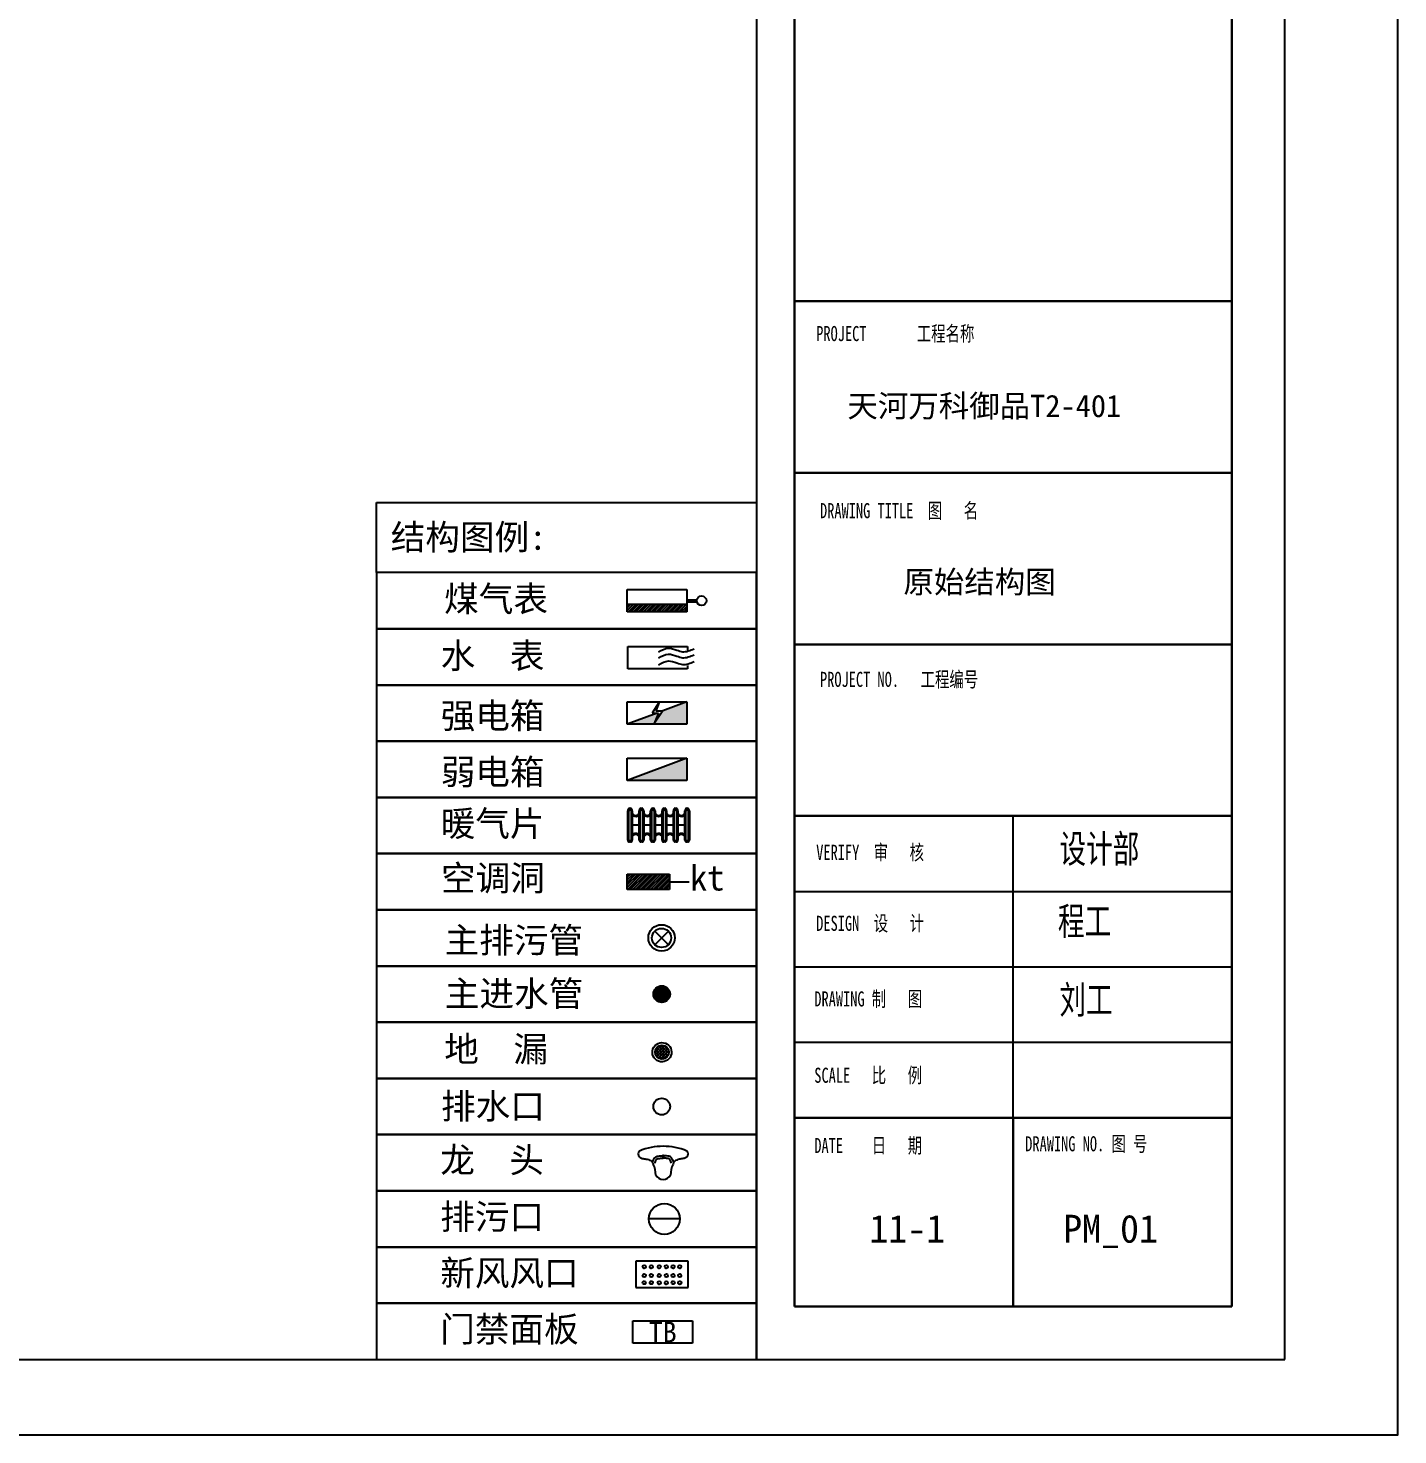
# Model space of a CAD drawing. Header units: millimetres. Extents: x -113526 to 211532, y -79714 to 28306.
# Drawn here: x 187068 to 194369, y -79714 to -72217 of the extents above; entities that cross this region are included whole.
import ezdxf

# ---------------------------------------------------------------- set-up
doc = ezdxf.new("R2010")
doc.units = ezdxf.units.MM
for name, color, linetype in [('10线框', 8, 'Continuous'), ('1A- 图框图例', 4, 'Continuous'), ('文本层', 3, 'Continuous')]:
    doc.layers.add(name, color=color, linetype=linetype)
doc.styles.add('宋体', font='', dxfattribs={"width": 0.7})
doc.styles.add('黑体', font='simhei.ttf', dxfattribs={"width": 0.8})
doc.styles.get('宋体').set_extended_font_data('新宋体')

# ---------------------------------------------------------------- blocks, each defined once
blk = doc.blocks.new('图框')
at = {"layer": '10线框', "color": 4}
blk.add_lwpolyline([(320670.1, -86662.1), (301520.2, -86662.1), (301520.2, -100261.8), (320670.1, -100261.8)], close=True, dxfattribs=at)
blk = doc.blocks.new('shuibiao')
at = {"layer": '1A- 图框图例', "color": 8, "lineweight": -2}
for p, q in [((309794.5, -107742.9), (309794.5, -107626.6)), ((309794.5, -107626.6), (310104.8, -107626.6)), ((310104.8, -107626.6), (310104.8, -107647)), ((310104.8, -107742.9), (309794.5, -107742.9)), ((310104.8, -107725.5), (310104.8, -107742.9))]:
    blk.add_line(p, q, dxfattribs=at)
for points in [[(309954.3, -107655.6), (309971.3, -107646.1), (310002.4, -107628.6), (310045.7, -107644.4), (310089.8, -107660.5), (310119.6, -107647.5), (310139.8, -107638.7)], [(309954.3, -107686.8), (309971.3, -107677.3), (310002.4, -107659.8), (310045.7, -107675.7), (310089.8, -107691.7), (310119.6, -107678.7), (310139.8, -107670)], [(309954.3, -107722.2), (309971.3, -107712.7), (310002.4, -107695.2), (310045.7, -107711.1), (310089.8, -107727.1), (310119.6, -107714.1), (310139.8, -107705.3)]]:
    blk.add_open_spline(points, degree=3, knots=[0, 0, 0, 0, 0.898013, 1.646071, 2.131125, 3.143995, 3.143995, 3.143995, 3.143995], dxfattribs=at)
blk = doc.blocks.new('qiangdian')
at = {"layer": '1A- 图框图例'}
blk.add_hatch(color=8, dxfattribs=at).paths.add_polyline_path([(310102.5, -107915.9), (309977.4, -107962.8), (309930.7, -108031.7), (309955.2, -107974.2), (309947, -107974.2), (309792.2, -108032.2), (310102.5, -108032.2)])
at = {"layer": '1A- 图框图例', "color": 8}
for p, q in [((309792.2, -108032.2), (309792.2, -107915.9)), ((309792.2, -107915.9), (310102.5, -107915.9)), ((309958.1, -107916.7), (309922.2, -107974.2)), ((309958.1, -107916.7), (309940.3, -107962.7)), ((310102.5, -107915.9), (309977.4, -107962.8)), ((310102.5, -107915.9), (310102.5, -108032.2)), ((309947, -107974.2), (309792.2, -108032.2)), ((309922.2, -107974.2), (309955.2, -107974.2)), ((309977.5, -107962.7), (309930.7, -108031.7)), ((309955.2, -107974.2), (309930.7, -108031.7)), ((309940.3, -107962.7), (309977.5, -107962.7)), ((310102.5, -108032.2), (309792.2, -108032.2))]:
    blk.add_line(p, q, dxfattribs=at)
blk = doc.blocks.new('ruodian')
at = {"layer": '1A- 图框图例'}
blk.add_hatch(color=8, dxfattribs=at).paths.add_polyline_path([(310102.5, -108324.8), (310102.5, -108208.4), (309792.2, -108324.8)])
at = {"layer": '1A- 图框图例', "color": 8}
for p, q in [((309792.2, -108324.8), (309792.2, -108208.4)), ((309792.2, -108208.4), (310102.5, -108208.4)), ((310102.5, -108208.4), (309792.2, -108324.8)), ((310102.5, -108208.4), (310102.5, -108324.8)), ((310102.5, -108324.8), (309792.2, -108324.8))]:
    blk.add_line(p, q, dxfattribs=at)
blk = doc.blocks.new('nuanqipian')
at = {"layer": '1A- 图框图例', "color": 8}
for p, q in [((309794.8, -108635.3), (309794.8, -108483)), ((309800.4, -108635.3), (309800.4, -108483)), ((309804.1, -108468.1), (309808.8, -108468.1)), ((309804.1, -108473.7), (309808.8, -108473.7)), ((309812.5, -108483), (309812.5, -108635.3)), ((309818, -108483), (309818, -108635.3)), ((309854.3, -108635.3), (309854.3, -108483)), ((309859.8, -108635.3), (309859.8, -108483)), ((309863.5, -108468.1), (309868.2, -108468.1)), ((309863.5, -108473.7), (309868.2, -108473.7)), ((309871.9, -108483), (309871.9, -108635.3)), ((309877.5, -108483), (309877.5, -108635.3)), ((309913.7, -108635.3), (309913.7, -108483)), ((309919.3, -108635.3), (309919.3, -108483)), ((309923, -108468.1), (309927.6, -108468.1)), ((309923, -108473.7), (309927.6, -108473.7)), ((309931.3, -108483), (309931.3, -108635.3)), ((309936.9, -108483), (309936.9, -108635.3)), ((309973.1, -108635.3), (309973.1, -108483)), ((309978.7, -108635.3), (309978.7, -108483)), ((309982.4, -108468.1), (309987.1, -108468.1)), ((309982.4, -108473.7), (309987.1, -108473.7)), ((309990.8, -108483), (309990.8, -108635.3)), ((309996.4, -108483), (309996.4, -108635.3)), ((310032.6, -108635.3), (310032.6, -108483)), ((310038.1, -108635.3), (310038.1, -108483)), ((310041.9, -108468.1), (310046.5, -108468.1)), ((310041.9, -108473.7), (310046.5, -108473.7)), ((310050.2, -108483), (310050.2, -108635.3)), ((310055.8, -108483), (310055.8, -108635.3)), ((310092, -108635.3), (310092, -108483)), ((310097.6, -108635.3), (310097.6, -108483)), ((310101.3, -108468.1), (310105.9, -108468.1)), ((310101.3, -108473.7), (310105.9, -108473.7)), ((310109.7, -108483), (310109.7, -108635.3)), ((310115.2, -108483), (310115.2, -108635.3)), ((309818, -108555), (309854.3, -108555)), ((309877.5, -108555), (309913.7, -108555)), ((309936.9, -108555), (309973.1, -108555)), ((309996.4, -108555), (310032.6, -108555)), ((310055.8, -108555), (310092, -108555)), ((309808.8, -108639), (309804.1, -108639)), ((309808.8, -108644.6), (309804.1, -108644.6)), ((309868.2, -108639), (309863.5, -108639)), ((309868.2, -108644.6), (309863.5, -108644.6)), ((309927.6, -108639), (309923, -108639)), ((309927.6, -108644.6), (309923, -108644.6)), ((309987.1, -108639), (309982.4, -108639)), ((309987.1, -108644.6), (309982.4, -108644.6)), ((310046.5, -108639), (310041.9, -108639)), ((310046.5, -108644.6), (310041.9, -108644.6)), ((310105.9, -108639), (310101.3, -108639)), ((310105.9, -108644.6), (310101.3, -108644.6))]:
    blk.add_line(p, q, dxfattribs=at)
for centre, major_axis, start_param, end_param in [((309810.3, -108482.3), (10.9, 10.9), 1.195533, 2.399657), ((309812.4, -108482.4), (-10.5, 6), -0.29009, 0.56678), ((309802.6, -108482.3), (-10.9, 10.9), 3.883528, 5.087652), ((309800.4, -108482.4), (10.5, 6), -0.56678, 0.29009), ((309836.2, -108486.9), (19.3, 0), 3.499069, 5.925708), ((309837.1, -108490.7), (16.6, 13.1), 2.923076, 5.227564), ((309869.7, -108482.3), (10.9, 10.9), 1.195533, 2.399657), ((309871.9, -108482.4), (-10.5, 6), -0.29009, 0.56678), ((309862, -108482.3), (-10.9, 10.9), 3.883528, 5.087652), ((309859.9, -108482.4), (10.5, 6), -0.56678, 0.29009), ((309895.6, -108486.9), (19.3, 0), 3.499069, 5.925708), ((309896.5, -108490.7), (16.6, 13.1), 2.923076, 5.227564), ((309929.2, -108482.3), (10.9, 10.9), 1.195533, 2.399657), ((309931.3, -108482.4), (3.8, 11.4), 1.087385, 1.944255), ((309921.5, -108482.3), (-10.9, 10.9), 3.883528, 5.087652), ((309919.3, -108482.4), (10.5, 6), -0.56678, 0.29009), ((309955, -108486.9), (19.3, 0), 3.499069, 5.925708), ((309956, -108490.7), (16.6, 13.1), 2.923076, 5.227564), ((309988.6, -108482.3), (10.9, 10.9), 1.195533, 2.399657), ((309990.7, -108482.4), (3.8, 11.4), 1.087385, 1.944255), ((309980.9, -108482.3), (-10.9, 10.9), 3.883528, 5.087652), ((309978.8, -108482.4), (10.5, 6), -0.56678, 0.29009), ((310014.5, -108486.9), (19.3, 0), 3.499069, 5.925708), ((310015.4, -108490.7), (16.6, 13.1), 2.923076, 5.227564), ((310048, -108482.3), (10.9, 10.9), 1.195533, 2.399657), ((310050.2, -108482.4), (3.8, 11.4), 1.087385, 1.944255), ((310040.3, -108482.3), (-10.9, 10.9), 3.883528, 5.087652), ((310038.2, -108482.4), (10.5, 6), -0.56678, 0.29009), ((310073.9, -108486.9), (19.3, 0), 3.499069, 5.925708), ((310074.8, -108490.7), (16.6, 13.1), 2.923076, 5.227564), ((310107.5, -108482.3), (10.9, 10.9), 1.195533, 2.399657), ((310109.6, -108482.4), (3.8, 11.4), 1.087385, 1.944255), ((310099.8, -108482.3), (-10.9, 10.9), 3.883528, 5.087652), ((310097.6, -108482.4), (10.5, 6), -0.56678, 0.29009), ((309804.1, -108635.3), (6.57, 6.57), 2.356194, 3.926991), ((309804.1, -108635.3), (2.63, 2.63), 2.356194, 3.926991), ((309808.8, -108635.3), (-2.63, 2.63), 2.356194, 3.926991), ((309808.8, -108635.3), (-6.57, 6.57), 2.356194, 3.926991), ((309837.1, -108621.1), (-16.6, 13.1), 4.197214, 6.501702), ((309836.2, -108624.9), (-19.3, 0), 3.499069, 5.925709), ((309863.5, -108635.3), (6.57, 6.57), 2.356194, 3.926991), ((309863.5, -108635.3), (2.63, 2.63), 2.356194, 3.926991), ((309868.2, -108635.3), (-6.57, 6.57), 2.356194, 3.926991), ((309868.2, -108635.3), (-2.63, 2.63), 2.356194, 3.926991), ((309896.5, -108621.1), (-16.6, 13.1), 4.197214, 6.501702), ((309895.6, -108624.9), (-19.3, 0), 3.499069, 5.925709), ((309923, -108635.3), (6.57, 6.57), 2.356194, 3.926991), ((309923, -108635.3), (2.63, 2.63), 2.356194, 3.926991), ((309927.6, -108635.3), (-2.63, 2.63), 2.356194, 3.926991), ((309927.6, -108635.3), (-6.57, 6.57), 2.356194, 3.926991), ((309956, -108621.1), (-16.6, 13.1), 4.197214, 6.501702), ((309955, -108624.9), (-19.3, 0), 3.499069, 5.925709), ((309982.4, -108635.3), (6.57, 6.57), 2.356194, 3.926991), ((309982.4, -108635.3), (2.63, 2.63), 2.356194, 3.926991), ((309987.1, -108635.3), (-2.63, 2.63), 2.356194, 3.926991), ((309987.1, -108635.3), (-6.57, 6.57), 2.356194, 3.926991), ((310015.4, -108621.1), (-16.6, 13.1), 4.197214, 6.501702), ((310014.5, -108624.9), (-19.3, 0), 3.499069, 5.925709), ((310041.9, -108635.3), (6.57, 6.57), 2.356194, 3.926991), ((310041.9, -108635.3), (2.63, 2.63), 2.356194, 3.926991), ((310046.5, -108635.3), (-2.63, 2.63), 2.356194, 3.926991), ((310046.5, -108635.3), (-6.57, 6.57), 2.356194, 3.926991), ((310074.8, -108621.1), (-16.6, 13.1), 4.197214, 6.501702), ((310073.9, -108624.9), (-19.3, 0), 3.499069, 5.925709), ((310101.3, -108635.3), (6.57, 6.57), 2.356194, 3.926991), ((310101.3, -108635.3), (2.63, 2.63), 2.356194, 3.926991), ((310105.9, -108635.3), (-2.63, 2.63), 2.356194, 3.926991), ((310105.9, -108635.3), (-6.57, 6.57), 2.356194, 3.926991)]:
    blk.add_ellipse(centre, major_axis=major_axis, ratio=1, start_param=start_param, end_param=end_param, dxfattribs=at)
blk = doc.blocks.new('kongtiao')
at = {"layer": '1A- 图框图例'}
h = blk.add_hatch(dxfattribs=at)
h.set_pattern_fill('ANSI31', color=8, scale=0.048222, style=0)
h.set_pattern_definition([(45, (286062.4655, -98407.235), (-6.567561, 6.567561), [])])
h.paths.add_polyline_path([(310011.5, -108891.6), (310011.5, -108811.7), (309792.2, -108811.7), (309792.2, -108891.6)])
at = {"layer": '1A- 图框图例', "color": 8}
for p, q in [((309792.2, -108811.7), (310011.5, -108811.7)), ((309792.2, -108891.6), (309792.2, -108811.7)), ((310011.5, -108811.7), (310011.5, -108891.6)), ((310011.5, -108851.7), (310115.1, -108851.7)), ((310011.5, -108891.6), (309792.2, -108891.6))]:
    blk.add_line(p, q, dxfattribs=at)
at = {"layer": '1A- 图框图例', "color": 8, "style": '黑体'}
blk.add_text('kt', height=132.08, dxfattribs=at).set_placement((310118, -108897.5))
blk = doc.blocks.new('zhupaiwuguan')
at = {"layer": '1A- 图框图例', "color": 8}
for p, q in [((309898.5, -109179.5), (309969.1, -109108.9)), ((309969.1, -109179.5), (309898.5, -109108.9))]:
    blk.add_line(p, q, dxfattribs=at)
for major_axis, start_param, end_param in [((48.7, 48.7), 5.497787, 11.780972), ((-43, 25.4), 3.676174, 9.959359)]:
    blk.add_ellipse((309933.8, -109144.2), major_axis=major_axis, ratio=1, start_param=start_param, end_param=end_param, dxfattribs=at)
blk = doc.blocks.new('zhujinshuiguan')
at = {"layer": '1A- 图框图例'}
h = blk.add_hatch(color=8, dxfattribs=at)
edge = h.paths.add_edge_path()
edge.add_ellipse((309941.4, -109436.7), major_axis=(22.9, 36.8), ratio=1, start_angle=121.89151, end_angle=301.89151)
edge.add_ellipse((309941.4, -109436.7), major_axis=(-41.7, 11.8), ratio=1, start_angle=195.81177, end_angle=375.81177)
at = {"layer": '1A- 图框图例', "color": 8}
blk.add_ellipse((309941.4, -109436.7), major_axis=(30.6, 30.6), ratio=1, start_param=5.497787, end_param=11.780972, dxfattribs=at)
blk = doc.blocks.new('dilou')
at = {"layer": '1A- 图框图例'}
h = blk.add_hatch(dxfattribs=at)
h.set_pattern_fill('ANSI37', color=8, scale=0.058348, angle=270, style=0)
h.set_pattern_definition([(315, (291005.312, -102733.402), (7.946749, 7.946749), []), (45, (291005.312, -102733.402), (-7.946749, 7.946749), [])])
edge = h.paths.add_edge_path()
edge.add_ellipse((309972.7, -109739.1), major_axis=(31.3, 18.3), ratio=1, start_angle=-30.27207, end_angle=329.72793)
at = {"layer": '1A- 图框图例', "color": 8}
for major_axis, start_param, end_param in [((-46.8, 17.7), 3.503723361204044, 9.786908668383631), ((31.3, 18.3), -0.528347, 5.754838)]:
    blk.add_ellipse((309972.7, -109739.1), major_axis=major_axis, ratio=1, start_param=start_param, end_param=end_param, dxfattribs=at)
blk = doc.blocks.new('longtou')
at = {"layer": '1A- 图框图例', "color": 8}
for centre, major_axis, ratio, start_param, end_param in [((309843.1, -110268.9), (5.1, 21.7), 1, 1.036942, 2.569042), ((309950.9, -110550.7), (321.9, 0), 1, 1.176005, 1.965587), ((309950.9, -110278.9), (-5.77, 0), 0.641025, 3.141593, 9.424778), ((310058.7, -110268.9), (-21.8, 4.5), 1, 2.578586, 4.110686), ((309783.8, -110378.1), (-91, 91), 1, 3.923918, 4.380674), ((310118, -110378.1), (-124, 34.2), 1, -0.184276, 0.27248), ((309951.1, -110356.4), (-31.5, 31.5), 1, 1.305015, 2.352055), ((309950.7, -110356.4), (42.5, 13.3), 1, 4.412858, 5.459898)]:
    blk.add_ellipse(centre, major_axis=major_axis, ratio=ratio, start_param=start_param, end_param=end_param, dxfattribs=at)
for points, knots in [([(309896.1, -110311.8), (309897.9, -110307.5), (309901.4, -110298.8), (309908.3, -110284.6), (309924.4, -110279.2), (309936.7, -110279), (309943.5, -110279), (309945.1, -110279)], [1.586079, 1.586079, 1.586079, 1.586079, 7.277302, 12.994509, 19.878067, 26.209049, 28.109231, 28.109231, 28.109231, 28.109231]), ([(310005.6, -110311.8), (310003.9, -110307.5), (310000.4, -110298.8), (309993.4, -110284.6), (309977.4, -110279.2), (309965, -110279), (309958.2, -110279), (309956.6, -110279)], [1.586079, 1.586079, 1.586079, 1.586079, 7.277302, 12.994509, 19.878067, 26.209049, 28.135986, 28.135986, 28.135986, 28.135986]), ([(309827.1, -110284.4), (309832, -110287.2), (309842.8, -110293.4), (309863, -110294.8), (309884.2, -110300.6), (309897.4, -110309.7), (309899.4, -110321.7)], [0, 0, 0, 0, 6.766664, 14.904194, 24.480302, 31.51837, 31.51837, 31.51837, 31.51837]), ([(309907.7, -110316.4), (309908.2, -110315), (309908.7, -110313.7), (309910.4, -110309.6), (309911.5, -110306.9), (309912.9, -110303.7), (309913.2, -110303.2), (309913.7, -110302.1), (309913.9, -110301.6), (309914.6, -110300.1), (309915.1, -110299.3), (309915.9, -110298), (309916.2, -110297.5), (309916.8, -110296.7), (309917.1, -110296.3), (309917.5, -110295.9), (309917.6, -110295.8), (309917.9, -110295.5), (309918.1, -110295.4), (309918.6, -110295), (309919.1, -110294.8), (309920.7, -110293.9), (309922.1, -110293.4), (309924.9, -110292.6), (309926.2, -110292.3), (309928.8, -110291.9), (309930.1, -110291.8), (309933, -110291.5), (309934.6, -110291.5), (309937.4, -110291.4), (309938.6, -110291.4), (309940.9, -110291.4), (309942, -110291.4), (309944.1, -110291.4), (309945.2, -110291.4), (309947.8, -110291.4), (309949.3, -110291.4), (309950.9, -110291.4)], [1.586079, 1.586079, 1.586079, 1.586079, 3.415124, 3.415124, 7.073215, 7.073215, 7.86082, 7.86082, 8.648426, 8.648426, 10.223636, 10.223636, 11.410982, 11.410982, 12.686777, 12.686777, 13.352677, 13.352677, 14.018578, 14.018578, 15.350378, 15.350378, 18.186066, 18.186066, 20.190165, 20.190165, 22.194263, 22.194263, 24.41379, 24.41379, 25.96574, 25.96574, 27.279302, 27.279302, 28.592864, 28.592864, 30.44721, 30.44721, 30.44721, 30.44721]), ([(309994.1, -110316.4), (309993.6, -110315), (309993, -110313.7), (309991.4, -110309.6), (309990.3, -110306.9), (309988.9, -110303.7), (309988.6, -110303.2), (309988.1, -110302.1), (309987.9, -110301.6), (309987.2, -110300.1), (309986.7, -110299.3), (309985.9, -110298), (309985.6, -110297.5), (309985, -110296.7), (309984.7, -110296.3), (309984.3, -110295.9), (309984.2, -110295.8), (309983.9, -110295.5), (309983.7, -110295.4), (309983.2, -110295), (309982.7, -110294.8), (309981.1, -110293.9), (309979.7, -110293.4), (309976.9, -110292.6), (309975.6, -110292.3), (309973, -110291.9), (309971.7, -110291.8), (309968.8, -110291.5), (309967.2, -110291.5), (309964.3, -110291.4), (309963.1, -110291.4), (309960.9, -110291.4), (309959.8, -110291.4), (309957.7, -110291.4), (309956.6, -110291.4), (309954, -110291.4), (309952.5, -110291.4), (309950.9, -110291.4)], [1.586079, 1.586079, 1.586079, 1.586079, 3.415124, 3.415124, 7.073215, 7.073215, 7.86082, 7.86082, 8.648426, 8.648426, 10.223636, 10.223636, 11.410982, 11.410982, 12.686777, 12.686777, 13.352677, 13.352677, 14.018578, 14.018578, 15.350378, 15.350378, 18.186066, 18.186066, 20.190165, 20.190165, 22.194263, 22.194263, 24.41379, 24.41379, 25.96574, 25.96574, 27.279302, 27.279302, 28.592864, 28.592864, 30.44721, 30.44721, 30.44721, 30.44721]), ([(310074.7, -110284.4), (310069.8, -110287.2), (310059, -110293.4), (310038.8, -110294.8), (310017.6, -110300.6), (310004.4, -110309.7), (310002.4, -110321.7)], [0, 0, 0, 0, 6.766664, 14.904194, 24.480302, 31.51837, 31.51837, 31.51837, 31.51837])]:
    blk.add_open_spline(points, degree=3, knots=knots, dxfattribs=at)
blk = doc.blocks.new('paiwukou')
at = {"layer": '1A- 图框图例', "color": 8}
blk.add_line((310004.1, -110606.9), (309843.2, -110606.9), dxfattribs=at)
blk.add_ellipse((309923.6, -110606.9), major_axis=(56.9, 56.9), ratio=1, start_param=5.497787, end_param=11.780972, dxfattribs=at)
blk = doc.blocks.new('xinfengfengkou')
at = {"layer": '1A- 图框图例', "color": 8}
for p, q in [((309836.6, -110827.4), (309836.6, -110964.1)), ((310109.9, -110827.4), (309836.6, -110827.4)), ((310109.9, -110964.1), (310109.9, -110827.4)), ((309836.6, -110964.1), (310109.9, -110964.1))]:
    blk.add_line(p, q, dxfattribs=at)
for centre, major_axis, start_param, end_param in [((309880.3, -110855.9), (6.04, 6.04), 5.497787, 11.780972), ((309917.3, -110855.9), (6.04, 6.04), 5.497787, 11.780972), ((309958.4, -110855.9), (-8.53, 0.49), 3.198553491707949, 9.481738798887532), ((309995.4, -110855.9), (-8.53, 0.49), 3.198553491707949, 9.481738798887532), ((310030.7, -110855.9), (6.04, 6.04), 5.497787, 11.780972), ((310065.2, -110855.9), (-6.04, 6.04), 3.926991, 10.210176), ((309880.3, -110902.1), (6.04, 6.04), 5.497787, 11.780972), ((309880.3, -110939.1), (2.22, 8.25), -1.308232742229541, 4.974952564950043), ((309917.3, -110902.1), (6.04, 6.04), 5.497787, 11.780972), ((309917.3, -110939.1), (2.22, 8.25), -1.308232742229541, 4.974952564950043), ((309958.4, -110902.1), (-8.53, 0.49), 3.198553491707949, 9.481738798887532), ((309958.4, -110939.1), (-8.54, 0.3), 3.17676, 9.459945), ((309995.4, -110902.1), (-8.53, 0.49), 3.198553491707949, 9.481738798887532), ((309995.4, -110939.1), (-8.54, 0.3), 3.17676, 9.459945), ((310030.7, -110902.1), (6.04, 6.04), 5.497787, 11.780972), ((310030.7, -110939.1), (2.22, 8.25), -1.308232742229541, 4.974952564950043), ((310065.2, -110902.1), (-6.04, 6.04), 3.926991, 10.210176), ((310065.2, -110939.1), (-4.06, 7.52), 4.217410353429476, 10.50059566060906)]:
    blk.add_ellipse(centre, major_axis=major_axis, ratio=1, start_param=start_param, end_param=end_param, dxfattribs=at)
blk = doc.blocks.new('menjinmianba')
at = {"layer": '1A- 图框图例', "color": 8}
for p, q in [((309794.5, -111253.3), (309794.5, -111137)), ((309794.5, -111137), (310104.8, -111137)), ((310104.8, -111137), (310104.8, -111253.3)), ((310104.8, -111253.3), (309794.5, -111253.3))]:
    blk.add_line(p, q, dxfattribs=at)
at = {"layer": '1A- 图框图例', "color": 8, "style": '黑体'}
blk.add_text('TB', height=106.99, dxfattribs=at).set_placement((309877.8, -111249.4))
blk = doc.blocks.new('jiegoutuli')
at = {"layer": '1A- 图框图例', "color": 8}
for p, q in [((308486.1, -98862.3), (310465.7, -98862.3)), ((308486.1, -99228), (308486.1, -98862.3)), ((308486.1, -99228), (308486.1, -99520.5)), ((310465.7, -99228), (308486.1, -99228)), ((310465.7, -99228), (308486.1, -99228)), ((308486.1, -99520.5), (308486.1, -99813.1)), ((310465.7, -99520.5), (308486.1, -99520.5)), ((308486.1, -99520.5), (310465.7, -99520.5)), ((308486.1, -99813.1), (308486.1, -100105.6)), ((310465.7, -99813.1), (308486.1, -99813.1)), ((308486.1, -99813.1), (310465.7, -99813.1)), ((308486.1, -100105.6), (308486.1, -100398.1)), ((310465.7, -100105.6), (308486.1, -100105.6)), ((308486.1, -100105.6), (310465.7, -100105.6)), ((308486.1, -100398.1), (308486.1, -100690.7)), ((308486.1, -100398.1), (310465.7, -100398.1)), ((310465.7, -100398.1), (308486.1, -100398.1)), ((308486.1, -100690.7), (308486.1, -100983.2)), ((310465.7, -100690.7), (308486.1, -100690.7)), ((308486.1, -100690.7), (310465.7, -100690.7)), ((308486.1, -100983.2), (308486.1, -101275.7)), ((310465.7, -100983.2), (308486.1, -100983.2)), ((308486.1, -100983.2), (310465.7, -100983.2)), ((308486.1, -101275.7), (308486.1, -101568.3)), ((310465.7, -101275.7), (308486.1, -101275.7)), ((308486.1, -101275.7), (310465.7, -101275.7)), ((308486.1, -101568.3), (308486.1, -101860.8)), ((310465.7, -101568.3), (308486.1, -101568.3)), ((308486.1, -101568.3), (310465.7, -101568.3)), ((308486.1, -101860.8), (308486.1, -102153.3)), ((310465.7, -101860.8), (308486.1, -101860.8)), ((308486.1, -101860.8), (310465.7, -101860.8)), ((308486.1, -102153.3), (308486.1, -102445.9)), ((310465.7, -102153.3), (308486.1, -102153.3)), ((308486.1, -102153.3), (310465.7, -102153.3)), ((308486.1, -102445.9), (308486.1, -102738.4)), ((310465.7, -102445.9), (308486.1, -102445.9)), ((308486.1, -102445.9), (310465.7, -102445.9)), ((308486.1, -102738.4), (308486.1, -103030.9)), ((310465.7, -102738.4), (308486.1, -102738.4)), ((308486.1, -102738.4), (310465.7, -102738.4)), ((308486.1, -103030.9), (308486.1, -103323.5)), ((310465.7, -103030.9), (308486.1, -103030.9)), ((308486.1, -103030.9), (310465.7, -103030.9))]:
    blk.add_line(p, q, dxfattribs=at)
at = {"layer": '1A- 图框图例', "color": 8, "style": '黑体'}
for s, p in [('结构图例:', (308560.6, -99109)), ('煤气表', (308838.7, -99430.3)), ('水  表', (308820.7, -99726.3)), ('强电箱', (308820.7, -100038.8)), ('弱电箱', (308820.7, -100331.3)), ('暖气片', (308820.7, -100600)), ('空调洞', (308822.5, -100883.6)), ('主排污管', (308841.1, -101207.4)), ('主进水管', (308842.5, -101485.2)), ('地  漏', (308839.2, -101773.8)), ('排水口', (308822.5, -102071.5)), ('龙  头', (308818.4, -102351.2)), ('排污口', (308818.4, -102646.7)), ('新风风口', (308818.4, -102939.2)), ('门禁面板', (308818.4, -103231.8))]:
    blk.add_text(s, height=132.08, dxfattribs=at).set_placement(p)
blk = doc.blocks.new('meiqi')
at = {"layer": '1A- 图框图例'}
h = blk.add_hatch(dxfattribs=at)
h.set_pattern_fill('ANSI31', color=8, scale=0.048222, style=0)
h.set_pattern_definition([(45, (286088.866, -98502.425), (-6.567561, 6.567561), [])])
h.paths.add_polyline_path([(309792.2, -107409), (309792.2, -107447.2), (310102.5, -107447.2), (310102.5, -107409)])
at = {"layer": '1A- 图框图例', "color": 8}
for p, q in [((309792.2, -107330.8), (310102.5, -107330.8)), ((310102.5, -107330.8), (310102.5, -107447.2)), ((310102.5, -107409), (309792.2, -107409)), ((310102.5, -107384), (310154.4, -107384)), ((310102.5, -107394), (310154.4, -107394)), ((310102.5, -107447.2), (309792.2, -107447.2))]:
    blk.add_line(p, q, dxfattribs=at)
blk.add_ellipse((310178.9, -107389), major_axis=(24.8, 3.6), ratio=1, start_param=-0.143783, end_param=6.139402, dxfattribs=at)
blk = doc.blocks.new('dfgdf2g12df1g')
at = {"layer": '1A- 图框图例', "color": 8}
blk.add_line((307911.6, -98351.4), (307911.6, -98257.2), dxfattribs=at)
at = {"xscale": 0.8100000000013095, "yscale": 0.8100000000013095, "zscale": 0.8100000000013095}
blk.add_blockref('meiqi', (56980, -11319.2), dxfattribs=at)
blk = doc.blocks.new('wftwrfwe')
at = {"layer": '文本层', "color": 2, "style": '宋体'}
blk.add_text('11-1', height=190.62, dxfattribs=at).set_placement((198296.1, 48897.4))
at = {"layer": '文本层', "color": 2, "char_height": 190.62, "width": 1346.5, "attachment_point": 1, "style": '宋体'}
for s, insert in [('程工', (199584.8, 51189.6)), ('刘工', (199595.3, 50652.8))]:
    blk.add_mtext(s, dxfattribs=dict(at, insert=insert))

msp = doc.modelspace()

# ---------------------------------------------------------------- linework, layer by layer
at = {"layer": '10线框'}
for p, q in [((190951.3, -63269.5), (190951.3, -79311.5)), ((193765.7, -79311.5), (193765.7, -63269.5)), ((193765.7, -79311.5), (193765.7, -63269.5)), ((191152.3, -63551), (191152.3, -79030.1)), ((191152.3, -73671.9), (193484.3, -73671.9)), ((191152.3, -73671.9), (193484.3, -73671.9)), ((191152.3, -74586.4), (193484.3, -74586.4)), ((191152.3, -74586.4), (193484.3, -74586.4)), ((191152.3, -74586.4), (193484.3, -74586.4)), ((191152.3, -74586.4), (193484.3, -74586.4)), ((191152.3, -74586.4), (193484.3, -74586.4)), ((191152.3, -74586.4), (193484.3, -74586.4)), ((191152.3, -75500.9), (193484.3, -75500.9)), ((191152.3, -75500.9), (193484.3, -75500.9)), ((192318.3, -78023.5), (192318.3, -76415.3)), ((192318.3, -78023.5), (192318.3, -76415.3)), ((191152.3, -76817.4), (193484.3, -76817.4)), ((191152.3, -76817.4), (193484.3, -76817.4)), ((191152.3, -77219.4), (193484.3, -77219.4)), ((191152.3, -77219.4), (193484.3, -77219.4)), ((191152.3, -77621.5), (193484.3, -77621.5)), ((191152.3, -77621.5), (193484.3, -77621.5)), ((191152.3, -78023.5), (193484.3, -78023.5)), ((191152.3, -78023.5), (193484.3, -78023.5)), ((193484.3, -79030.1), (191152.3, -79030.1)), ((193484.3, -79030.1), (191152.3, -79030.1)), ((171250.6, -79311.5), (193765.7, -79311.5))]:
    msp.add_line(p, q, dxfattribs=at)
at = {"layer": '10线框', "lineweight": 0}
for p, q in [((191152.3, -63551), (191152.3, -79030.1)), ((191152.3, -79030.1), (193484.3, -79030.1)), ((191152.3, -79030.1), (193484.3, -79030.1))]:
    msp.add_line(p, q, dxfattribs=at)
at = {"layer": '10线框', "lineweight": 30}
for p, q in [((191152.3, -79030.1), (191152.3, -63551)), ((193484.3, -63551), (193484.3, -79030.1)), ((193484.3, -63551), (193484.3, -79030.1)), ((191152.3, -73671.9), (193484.3, -73671.9)), ((191152.3, -73671.9), (193484.3, -73671.9)), ((191152.3, -74586.4), (193484.3, -74586.4)), ((191152.3, -74586.4), (193484.3, -74586.4)), ((191152.3, -75500.9), (193484.3, -75500.9)), ((191152.3, -75500.9), (193484.3, -75500.9)), ((191152.3, -76415.3), (193484.3, -76415.3)), ((191152.3, -76415.3), (193484.3, -76415.3)), ((191152.3, -78023.5), (193484.3, -78023.5)), ((191152.3, -78023.5), (193484.3, -78023.5)), ((192318.3, -78023.5), (192318.3, -79030.1)), ((192318.3, -78023.5), (192318.3, -79030.1)), ((193484.3, -79030.1), (191152.3, -79030.1)), ((193484.3, -79030.1), (191152.3, -79030.1))]:
    msp.add_line(p, q, dxfattribs=at)
at = {"layer": '1A- 图框图例', "color": 8}
for p, q in [((190951.3, -74744.5), (190951.3, -75118.9)), ((190951.3, -75418.4), (190951.3, -75118.9)), ((190951.3, -75717.8), (190951.3, -75418.4)), ((190951.3, -76017.3), (190951.3, -75717.8)), ((190951.3, -76316.8), (190951.3, -76017.3)), ((190951.3, -76616.3), (190951.3, -76316.8)), ((190951.3, -76915.7), (190951.3, -76616.3)), ((190951.3, -77215.2), (190951.3, -76915.7)), ((190951.3, -77514.7), (190951.3, -77215.2)), ((190951.3, -77814.1), (190951.3, -77514.7)), ((190951.3, -78113.6), (190951.3, -77814.1)), ((190951.3, -78413.1), (190951.3, -78113.6)), ((190951.3, -78712.6), (190951.3, -78413.1)), ((190951.3, -79012), (190951.3, -78712.6)), ((190951.3, -79311.5), (190951.3, -79012)), ((188924.7, -79311.5), (190951.3, -79311.5))]:
    msp.add_line(p, q, dxfattribs=at)
msp.add_ellipse((190445.3, -77963.9), major_axis=(31.4, 31.4), ratio=1, start_param=5.497787, end_param=11.780972, dxfattribs=at)

# ---------------------------------------------------------------- block references
for name, p, xscale, yscale, zscale in [('图框', (-202848.6, 44481.7), 1.238710232719313, 1.238710232704761, 1.238710232707264), ('jiegoutuli', (-126880.9, 26463.6), 1.023727465042612, 1.023727465042612, 1.023727465041254), ('dfgdf2g12df1g', (-198895.7, 48974.3), 1.263861067942344, 1.263861067956896, 1.263861067956018), ('shuibiao', (-126880.9, 34668.5), 1.023727465042612, 1.023727465042612, 1.023727465041254), ('qiangdian', (-126880.9, 34668.5), 1.023727465042612, 1.023727465042612, 1.023727465041254), ('ruodian', (-126880.9, 34668.5), 1.023727465042612, 1.023727465042612, 1.023727465041254), ('nuanqipian', (-126880.9, 34668.5), 1.023727465042612, 1.023727465042612, 1.023727465041254), ('kongtiao', (-126880.9, 34668.5), 1.023727465042612, 1.023727465042612, 1.023727465041254), ('wftwrfwe', (36918.2, -116820.1), 0.7798125465924386, 0.7798125465924386, 0.7798125465903067), ('zhupaiwuguan', (-126843.1, 34668.5), 1.023727465042612, 1.023727465042612, 1.023727465041254), ('zhujinshuiguan', (-126850.1, 34668.5), 1.023727465042612, 1.023727465042612, 1.023727465041254), ('dilou', (-126880.9, 34668.5), 1.023727465042612, 1.023727465042612, 1.023727465041254), ('longtou', (-126852.4, 34668.5), 1.023727465042612, 1.023727465042612, 1.023727465041254), ('paiwukou', (-126818.1, 34668.5), 1.023727465042612, 1.023727465042612, 1.023727465041254), ('xinfengfengkou', (-126880.9, 34668.5), 1.023727465042612, 1.023727465042612, 1.023727465041254), ('menjinmianba', (-126854.3, 34668.5), 1.023727465042612, 1.023727465042612, 1.023727465041254)]:
    msp.add_blockref(name, p, dxfattribs=dict(xscale=xscale, yscale=yscale, zscale=zscale))

# ---------------------------------------------------------------- texts
at = {"layer": '10线框', "char_height": 80.411, "attachment_point": 1, "style": '宋体'}
for s, insert, width in [('PROJECT       工程名称', (191268.7, -73804.6), 1311.971), ('PROJECT       工程名称', (191268.7, -73804.6), 1311.971), ('DRAWING TITLE  图   名', (191288.9, -74748.3), 1302.59), ('DRAWING TITLE  图   名', (191288.9, -74748.3), 1302.59), ('PROJECT NO.   工程编号', (191288.9, -75647.4), 1310.564), ('PROJECT NO.   工程编号', (191288.9, -75647.4), 1310.564), ('VERIFY  审   核', (191268.7, -76569), 891.69), ('VERIFY  审   核', (191268.7, -76569), 891.69), ('DESIGN  设   计', (191268.7, -76947.3), 892.628), ('DESIGN  设   计', (191268.7, -76947.3), 892.628), ('DRAWING 制   图', (191258.5, -77350.2), 885.123), ('DRAWING 制   图', (191258.5, -77350.2), 885.123), ('SCALE   比   例', (191258.5, -77757), 885.592), ('SCALE   比   例', (191258.5, -77757), 885.592), ('DATE    日   期 ', (191258.5, -78131.3), 890.283), ('DATE    日   期 ', (191258.5, -78131.3), 890.283), ('DRAWING NO. 图 号', (192382.7, -78122.1), 1010.363), ('DRAWING NO. 图 号', (192382.7, -78122.1), 1010.363)]:
    msp.add_mtext(s, dxfattribs=dict(at, insert=insert, width=width))
at = {"layer": '文本层', "color": 2, "style": '宋体'}
for s, height, p in [('天河万科御品T2-401', 118.986, (191434.9, -74290, 0)), ('原始结构图', 118.99, (191733.7, -75227.7, 0)), ('PM_01', 148.65, (192584.7, -78689.3))]:
    msp.add_text(s, height=height, dxfattribs=at).set_placement(p)
at = {"layer": '文本层', "color": 2, "insert": (192565.1, -76516), "char_height": 148.65, "width": 1050.017, "attachment_point": 1, "style": '宋体'}
msp.add_mtext('设计部', dxfattribs=at)

doc.saveas('drawing.dxf')
